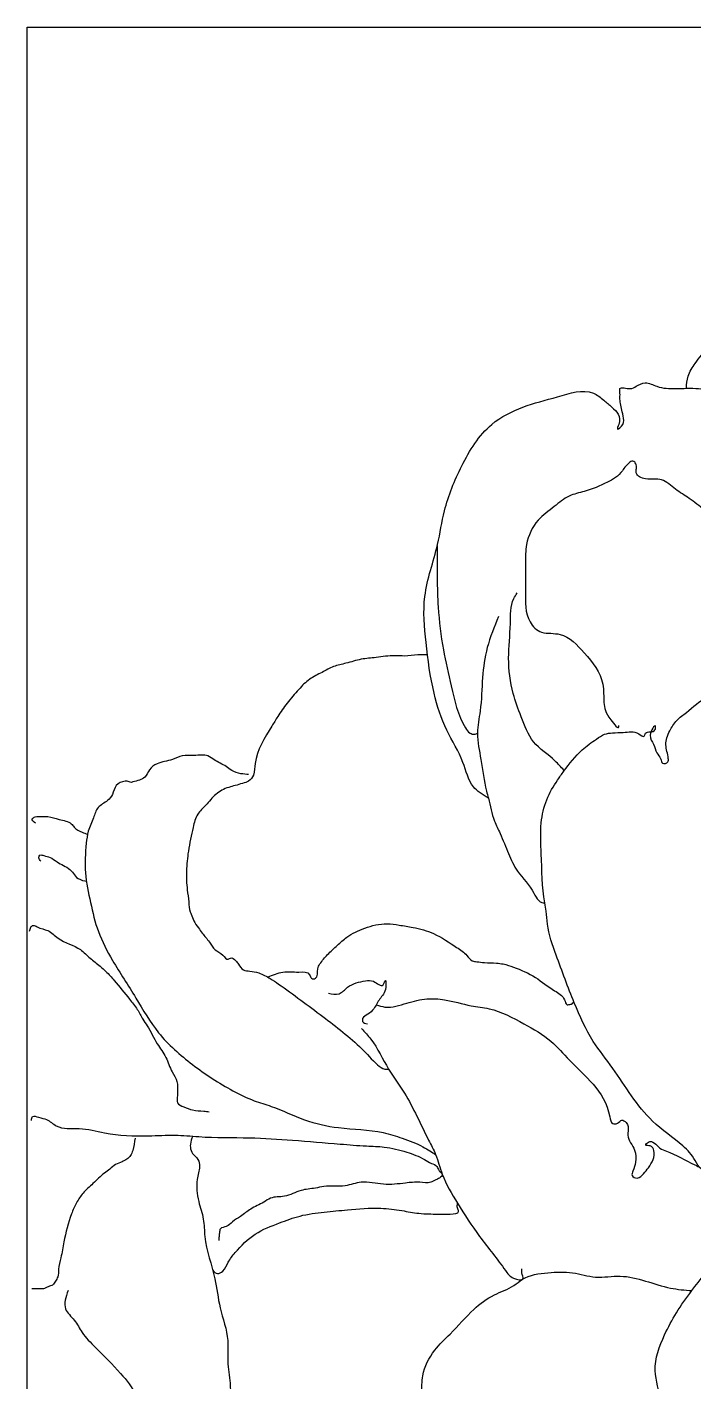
# Model space of a CAD drawing. Header units: millimetres. Extents: x 14385 to 129787, y 107826 to 186798.
# Drawn here: x 28937 to 29395, y 114710 to 115640 of the extents above; entities that cross this region are included whole.
import ezdxf

# ---------------------------------------------------------------- set-up
doc = ezdxf.new("R2010")
doc.units = ezdxf.units.MM
doc.header["$LTSCALE"] = 1000

msp = doc.modelspace()

# ---------------------------------------------------------------- linework, layer by layer
at = {"color": 2, "linetype": 'ByBlock', "ltscale": 3000}
msp.add_lwpolyline([(28937.32713804033, 115639.5779096198), (30768.23601904896, 115639.5779096198), (30768.23601904896, 112879.3519922805), (28937.32713804033, 112879.3519922805)], close=True, dxfattribs=at)
at = {"color": 8, "linetype": 'ByBlock', "ltscale": 3000}
for points, start_tangent in [([(29389.70149070281, 115391.7589702662), (29390.89855792245, 115400.1195503704), (29395.68280941306, 115408.8864197571), (29404.8557775832, 115420.0442535218), (29416.41915178217, 115430.8035932232), (29425.59211995231, 115435.5855219795), (29443.93461685965, 115441.1644388621), (29455.49799105816, 115443.5554032403), (29461.08363046928, 115443.1569091773), (29462.27711376699, 115443.1569091773), (29460.28568198171, 115438.773474484), (29459.48773349461, 115433.9915457277), (29460.68465622526, 115427.6156407192), (29463.8730107412, 115427.2171466563), (29465.86788195942, 115435.9840160425), (29472.64700466779, 115439.1719685469), (29481.42099859437, 115440.3674507358), (29492.18642430624, 115440.7659447987), (29498.16759852704, 115440.7659447987), (29507.34056669765, 115438.773474484), (29518.10599240905, 115438.3749804206), (29520.89881211438, 115433.9915457277), (29525.68306360499, 115427.2171466563), (29536.85090299288, 115417.2547950808), (29542.43310297059, 115404.5029850637), (29545.62145748653, 115396.5331038034), (29548.0153029483, 115387.768277976), (29548.81325143541, 115384.9788195349)], (-0.9988792718958784, 0.04733075297055562)), ([(29253.81307147315, 115110.5288058727), (29243.51884810126, 115118.4414674731), (29236.39234264626, 115135.0596916808), (29225.30361021974, 115157.2180051443), (29216.59496552276, 115182.5417919594), (29211.05059930973, 115217.3599552715), (29210.25952968898, 115249.0146887906), (29218.96817438595, 115284.6257531096), (29223.72147097776, 115307.6464485966), (29235.60127302504, 115338.5082811082), (29256.18971976929, 115366.9975412756), (29277.5726755677, 115378.8665336759), (29301.32884022885, 115385.9883378281), (29325.87951394462, 115388.3629537316), (29333.00601939962, 115383.6157654834), (29338.55038561265, 115378.8665336759), (29343.30368220492, 115366.9975412756), (29342.50917315076, 115363.8320679239), (29344.09475182567, 115364.6229253721), (29345.67689106765, 115375.7010603238), (29344.09475182567, 115384.4066229316), (29344.09475182567, 115388.3629537316), (29344.09475182567, 115391.5284270838), (29351.22125728067, 115391.5284270838), (29355.18004481879, 115393.1101419798), (29361.51548065303, 115395.4847578837), (29369.4364951622, 115393.1101419798), (29382.10736683023, 115391.5284270838), (29398.03882111015, 115391.5386448798), (29421.7984252047, 115382.8330822725), (29441.59580232773, 115363.8422857204), (29452.68453475425, 115345.6403030569), (29461.39661888417, 115340.1002138013), (29475.64962979464, 115318.7348013453), (29485.15278354578, 115294.9947729854), (29490.69714975881, 115266.5055128185), (29487.52943184145, 115222.1909294508), (29479.60841733229, 115196.0762851874), (29478.01252035808, 115194.3719567328), (29470.09150584892, 115194.3719567328), (29460.58835209778, 115192.7902418368), (29453.46184664278, 115193.5810992851), (29445.54083213361, 115192.7902418368), (29439.20539629937, 115192.7902418368), (29435.24660876126, 115191.9993843886), (29439.99646592012, 115203.0775193407), (29439.99646592012, 115214.1556542928), (29438.41432667815, 115223.6520743484), (29435.24660876126, 115252.1413345158), (29428.91117292701, 115275.0905054275), (29421.78466747201, 115286.961541387), (29409.11379580398, 115302.7868645869), (29401.98385091557, 115308.326953843), (29391.68962754367, 115316.2396154429), (29382.18647379254, 115322.5705621469), (29372.6833200414, 115328.9015088508), (29361.59802704828, 115329.6923662985), (29355.26259121404, 115333.6507406582), (29355.26259121404, 115336.0233130024), (29355.26259121404, 115339.1887863546), (29353.67701253912, 115341.5634022581), (29348.13264632609, 115338.3979289064), (29345.7594374629, 115335.2324555547), (29341.00614087062, 115330.485267306), (29335.4617746576, 115327.3197939543), (29319.62318507221, 115320.9888472504), (29309.32896170032, 115317.8233738986), (29299.03473832842, 115310.7015697465), (29287.9460059019, 115301.2051496909), (29280.02843082568, 115284.5869254831), (29279.23736120493, 115271.9250320753), (29279.23736120493, 115252.1413345158), (29282.40507912182, 115231.566779508), (29290.32265419804, 115224.4449753559), (29296.65809003229, 115223.6520743484), (29302.99352586607, 115222.8612169002), (29319.62318507221, 115210.1993234928), (29332.29405674071, 115188.8339110369), (29333.08856579487, 115176.172017629), (29337.83842295373, 115164.3009816695), (29343.38278916676, 115159.5537934213), (29343.38278916676, 115160.3446508695)], (-0.8706446869205937, -0.4919124201897543)), ([(29218.7556277524, 115283.7248654461), (29218.6414282379, 115261.862546094), (29219.41874012642, 115241.6251783704), (29222.92352249066, 115212.434977364), (29228.37846344209, 115187.526033086), (29238.11549864674, 115158.7241083465), (29241.23162506672, 115155.2214477102), (29244.3477514867, 115154.4428516182), (29246.29447064095, 115155.2214477102)], (-0.2095465214367807, 0.9777986783350369)), ([(29305.52494865342, 115129.7934393708), (29299.68135175772, 115136.0201645505), (29284.88147097884, 115149.2522110024), (29276.31040360744, 115166.3772379158), (29270.86234152189, 115182.4334833168), (29267.74621510191, 115206.5638315024), (29268.91562236764, 115230.3059034215), (29271.25443689909, 115247.4309303349), (29273.5898119976, 115251.3218672376)], (0.2512540269321814, -0.9679211816828697)), ([(29412.10378874606, 114845.0793492749), (29409.48181514919, 114852.6970164182), (29405.03806753934, 114855.2862060487), (29399.8537039751, 114856.3415548187), (29395.78599240689, 114861.9420786805), (29387.27339539875, 114871.928952968), (29366.54393189598, 114888.943627679), (29339.15572584432, 114925.1902389398), (29325.83136188064, 114943.6824070236), (29312.79591029987, 114970.103585182), (29300.37267781759, 115002.80870818), (29294.31583606743, 115024.2170353809), (29293.38374968769, 115033.0595164618), (29292.45166330843, 115038.638433344), (29290.12660650921, 115072.2508966702), (29290.12660650921, 115093.6612674308), (29293.85151259426, 115109.4845470719), (29301.30476419732, 115122.9822562321), (29305.58014468674, 115129.0671239942), (29318.16830485652, 115143.626292256), (29327.96724985738, 115151.1343291153), (29333.5219343697, 115154.3978933136), (29339.07317944907, 115155.3767582171), (29346.26159470074, 115155.7037277047), (29351.81283978012, 115156.0306971923), (29357.04077814484, 115154.7248628012), (29360.63154633727, 115153.0920589224), (29361.61178478051, 115155.0497887295), (29368.14670773654, 115157.3344880243), (29368.4734538846, 115159.9461568066), (29364.87924625876, 115153.7459978976), (29367.1664692933, 115147.5437954294), (29369.45025289489, 115141.6685624488), (29372.06422207702, 115137.4240897878), (29373.37120666832, 115134.4874950776), (29376.96541429416, 115135.4663599811), (29377.29216044175, 115137.7510592754), (29375.65842970286, 115147.2168259418), (29378.27239888499, 115156.6825926083), (29383.17015166872, 115163.8636599796), (29389.70507462474, 115169.4119234726), (29403.803311044, 115179.9301231771), (29417.84995596588, 115185.4804302293), (29429.60937785369, 115191.0286937223), (29434.65582420968, 115192.4136553842), (29445.87553922727, 115192.801088802), (29475.79596158199, 115193.7347366202), (29482.1983104829, 115193.6403625047), (29497.62416809204, 115192.3263538762), (29512.32430530956, 115187.4299857991), (29522.12325031043, 115181.8796787469), (29530.94195686758, 115176.3314152544), (29539.47519047477, 115167.8036423053), (29547.31365858868, 115157.3590107358), (29552.86834310147, 115152.1356731712), (29553.19164981612, 115147.2393050941), (29556.1323651463, 115142.6699065047), (29556.45911129389, 115138.1005079153), (29557.43934973713, 115144.629679871), (29558.41958818084, 115147.2393050941), (29561.36030351103, 115143.3238454799), (29563.64752654557, 115137.4486124998), (29563.97083326022, 115128.9617107369), (29563.64752654557, 115124.0653426598), (29565.60456399911, 115135.163913205), (29565.27781785151, 115141.3640721135), (29565.9313101467, 115145.9355142622), (29567.89178703364, 115149.5260479481), (29572.14980525442, 115151.8311828359), (29574.43358885602, 115162.2758144054), (29578.02779648139, 115173.7013544382), (29583.25573484611, 115185.7767463273), (29591.42094910808, 115195.5694824814), (29601.95593279984, 115203.8132006878), (29608.16410960781, 115207.076764886), (29612.0816239483, 115209.3614641808), (29620.57358435786, 115210.3403290843), (29625.80152272258, 115210.3403290843), (29630.70271493925, 115212.625028379), (29634.62022927974, 115216.8695010396), (29636.25396001863, 115221.4388996291), (29636.90745231428, 115222.7447340202), (29642.78544354171, 115220.4600347255), (29648.99362034968, 115224.7024638273), (29651.28084338421, 115228.2929975132), (29651.28084338421, 115232.8623961026), (29657.81232690683, 115234.822169469), (29659.77280379378, 115237.1068687637), (29665.32404887315, 115239.3915680584), (29665.9775411688, 115244.6128620634), (29668.26476420334, 115248.5303652368)], (-0.5363202595719729, -0.8440145609956335)), ([(29212.03051553492, 115208.8691341856), (29205.39617123653, 115208.8178774074), (29196.1853693017, 115208.0719782638), (29189.71235614235, 115208.3212924984), (29176.76632982318, 115207.076764886), (29166.55809227948, 115205.8342808329), (29156.10221555002, 115203.0979549338), (29147.63777060539, 115200.8582139437), (29139.67204346566, 115196.8773604317), (29131.20759852102, 115192.1506077766), (29123.74058918573, 115185.1861576906), (29115.74046771426, 115175.6876940753), (29109.26745455491, 115166.4835029992), (29105.28459098481, 115160.0156378227), (29093.83471807942, 115134.3934913499), (29092.58964328479, 115126.4338278857), (29089.35313670489, 115122.2036601396), (29085.1191945161, 115120.7118618523), (29080.14233477053, 115119.2180200059), (29075.66075339599, 115117.9755359532), (29066.89019890234, 115113.1813458412), (29059.91846793855, 115105.7182672864), (29054.44289038808, 115099.4997163441), (29051.20638380817, 115090.5427959429), (29049.4625912091, 115082.3338182445), (29047.96987722826, 115074.1248405462), (29046.72824186704, 115060.5780859625), (29047.22695967148, 115047.642355609), (29048.22095584741, 115039.4333779107), (29049.21839145629, 115032.4668842654), (29049.96474844648, 115030.9750859782), (29051.70854104601, 115026.4976475572), (29054.94160819252, 115021.5215806675), (29057.43175778224, 115018.0393556247), (29062.41205696121, 115011.8208046823), (29066.39492053085, 115006.5954235585), (29071.62285889557, 115002.8638842811), (29075.35808327992, 115000.1275583815), (29076.8507972603, 115000.8734575252), (29080.33494302595, 114999.1323450038), (29082.32637481077, 114996.6453333383), (29085.81396000937, 114992.6644798268), (29090.04446276522, 114991.9185806832), (29096.26983673882, 114990.6740530708), (29104.14269918401, 114986.7974210836), (29109.78336952499, 114983.0393155355), (29140.246428799, 114960.7277351248), (29166.80229203182, 114938.6961223374), (29177.82567522873, 114927.6792941645), (29182.83692930604, 114924.6752619969), (29185.34427606093, 114924.6752619969)], (0.0917579441549485, 0.995781341301622)), ([(29089.33937897265, 115126.8159734744), (29083.92227178544, 115127.3575166881), (29077.69001894549, 115129.5236895436), (29073.89632419788, 115132.2293620536), (29065.76894370059, 115136.8335011511), (29061.43525795091, 115139.539173661), (29051.95274079836, 115139.8109670475), (29043.82192086813, 115139.539173661), (29037.04967702564, 115137.1032509783), (29026.48373843601, 115134.1257850819), (29021.3349070336, 115130.0652327573), (29018.08464272099, 115124.9195504461), (29009.9572622237, 115121.6723347225), (29008.87384078663, 115121.4005413356), (29005.89185225882, 115122.2138779361), (29004.53671560355, 115122.2138779361), (28998.52802591736, 115119.2078022093), (28995.82119204022, 115112.9810770301), (28992.56748829514, 115108.9184811462), (28986.0669596704, 115104.0466357807), (28982.81669535825, 115097.0065740009), (28979.29471582838, 115087.8023829248), (28977.92582144041, 115079.6056665823), (28977.38583043835, 115059.3008614017), (28980.8665367706, 115039.0185353735), (28986.21485529526, 115019.1020064594), (28995.93469333381, 114999.1854775453), (29011.97964890732, 114973.4386739552), (29027.53620497521, 114949.6352952572), (29050.86931936082, 114927.7753414514), (29078.58083212713, 114909.8001938702), (29093.16402861814, 114902.999228528), (29104.83058581094, 114899.1144223034), (29127.68217955821, 114889.8836649561), (29151.01529394381, 114884.5397573931), (29181.64344600833, 114881.1392747217), (29194.76832285023, 114877.2524249379), (29208.86655926902, 114871.4241938212), (29213.72647828853, 114868.5100782628), (29217.61647716362, 114866.0802862581)], (-0.449510374046155, 0.8932751108280619)), ([(28943.04309058853, 115093.366994892), (28940.89000544616, 115096.4732050242), (28942.80233026913, 115097.6666436538), (28947.82390264573, 115097.9057400918), (28951.65199172462, 115097.9057400918), (28959.30129101605, 115095.9950121485), (28967.66943183274, 115092.8888020164), (28969.58175665571, 115090.7389776351), (28975.08141023817, 115087.1545746273), (28978.82688933308, 115085.9094962777)], (-0.9785328981406765, 0.2060906772670917)), ([(28946.86774023448, 115067.323875204), (28945.43349661736, 115069.7127960229), (28946.15233814216, 115071.3864710874), (28948.78006505698, 115071.1473746498), (28953.08623534173, 115069.9518924605), (28957.86704739893, 115066.8456823283), (28966.71326942148, 115061.5896478149), (28969.82251697511, 115058.0052448071), (28973.88792694046, 115054.6599382369), (28978.00068673643, 115053.8149356125), (28978.00068673631, 115053.8149356124)], (-0.9999395628523189, 0.01099411855099855)), ([(28939.04990871914, 115019.2716218808), (28939.89600927022, 115022.0120348989), (28941.37152608496, 115023.2769981043), (28944.32599914784, 115022.2225215065), (28951.50065666682, 115019.6925950966), (28958.67531418579, 115014.4222556681), (28973.86729034141, 115006.61994627), (28980.61889758485, 115000.716103459), (28987.37050482829, 114995.2332338637), (28991.38088386331, 114991.648830856), (28997.08002456755, 114985.5345014378), (29007.65972088987, 114972.5722048131), (29012.93237188563, 114965.6138854053), (29016.73294549913, 114958.8660526045), (29019.68741856201, 114954.4376596066), (29026.64883122651, 114941.9985141626), (29032.55777735182, 114932.7207549515), (29036.77796180837, 114922.8115359175), (29040.15204571339, 114916.0637031172), (29040.57509598893, 114909.1053837089), (29040.36529056786, 114905.5209807011), (29040.57509598893, 114901.5156044776), (29044.79528044502, 114898.7731479004), (29050.91403199185, 114896.6662382649), (29058.51173978637, 114895.8222482747), (29062.30887396692, 114895.4012750595)], (-0.7083705302045804, 0.7058407695349438)), ([(29102.52899239608, 114987.7627150703), (29112.77567635209, 114991.2585110299), (29123.82657501393, 114991.2585110299), (29131.19728022174, 114989.4172641032), (29132.42515785072, 114986.9629493866), (29135.18702265772, 114986.9629493866), (29136.72100983618, 114993.406291852), (29138.25843644713, 114996.7802082522), (29143.47605651256, 115003.2215071579), (29150.23110318894, 115009.6648496234), (29156.67660088337, 115015.1865468451), (29168.9588166076, 115021.3233554156), (29184.30900668737, 115024.3907379212), (29192.59804054222, 115023.4690926781), (29202.11495202559, 115021.9364232051), (29216.23726447683, 115017.6408615618), (29232.05177803023, 115008.1444415057), (29239.11293425562, 115002.6227442839), (29242.79656714306, 114998.9422939888), (29245.867980932, 114998.3271826406), (29251.08560099744, 114997.7141148511), (29259.37463485228, 114997.4075809566), (29263.98003581923, 114996.7945131671), (29271.04119204509, 114994.6467323455), (29286.08527257631, 114987.590322091), (29299.28581694711, 114978.3861310149), (29306.04086362349, 114972.2513660037), (29307.88439978391, 114968.8774496031), (29310.34015504189, 114969.183983498), (29311.25848368893, 114969.4905173925), (29312.18025176891, 114970.4101190765), (29312.79591029987, 114970.103585182)], (-0.9965120955907347, 0.08344844720761702)), ([(29144.02636581392, 114976.6736283235), (29151.37987385609, 114976.3793557848), (29157.2647439494, 114980.7873131896), (29169.61918776913, 114985.1973141537), (29174.91247536347, 114984.9030416149), (29181.6778403396, 114982.5509048633), (29183.14991772093, 114985.4915866924), (29183.44226953771, 114980.7873131896), (29179.32526807545, 114972.8521724369), (29175.20482717978, 114966.0920782809), (29171.08782571799, 114962.2706223943), (29167.55896732176, 114959.3319841244), (29167.55896732176, 114957.2741199115), (29170.79547390121, 114955.8048007765)], (-0.7886605393220005, 0.6148288816543439)), ([(29176.89856389072, 114968.7787186987), (29182.85412647168, 114967.2671248766), (29197.85693380528, 114969.913534167), (29211.68001557339, 114972.8521724369), (29223.7386681434, 114972.2636273594), (29241.97798205691, 114968.1499424933), (29254.3289864437, 114966.0920782809), (29278.25712276169, 114955.780278065), (29296.78878849105, 114943.7294088875), (29309.4390235605, 114930.7957220932), (29325.61467759323, 114914.3368955108), (29337.12302086188, 114891.9619647616), (29339.17980187631, 114887.259734818), (29342.41630845622, 114887.5540073568), (29345.3570237864, 114889.6118715697), (29348.29773911613, 114888.1425524347), (29349.76981649792, 114885.2018706056), (29349.4740252482, 114879.3245940658), (29354.18260920991, 114869.0373165619), (29354.77075227594, 114860.8058597113), (29353.00632307783, 114854.6343106327), (29352.41818001179, 114851.6956723628), (29355.94703840802, 114849.9320806887), (29360.35983111954, 114852.8707189586), (29363.59289826651, 114856.9864473839), (29366.82940484595, 114862.569451385), (29367.41754791199, 114868.7430440227), (29364.76918439858, 114871.9759548318), (29361.82846906839, 114872.5644999093), (29363.59289826651, 114874.6203205625), (29371.53454937425, 114870.5066356969), (29375.94734208623, 114868.448771484), (29395.42141249462, 114858.9830048175), (29399.53841395688, 114856.6308680663), (29402.48256872001, 114852.515139641), (29405.12749280094, 114844.5799988883), (29408.06820813112, 114839.583496406), (29408.95214244642, 114839.8777689447), (29411.89285777661, 114844.8742714275), (29416.89379355463, 114834.5869939237), (29425.13123591209, 114821.3610781499), (29429.83638044039, 114815.4817580504), (29432.77709577058, 114811.0717570863), (29433.0728870203, 114811.6603021643)], (-0.8519042772376504, 0.5236975295188976)), ([(29166.82980749721, 114952.5371494598), (29173.16180389805, 114945.2109893782), (29185.34427606093, 114924.675261997), (29196.16129326972, 114908.240958126), (29212.82534680713, 114875.934329191), (29217.61647716362, 114866.0802862581), (29222.16100964893, 114852.6121820517), (29232.64336052909, 114832.6170027608), (29247.8353366853, 114809.8476650671), (29265.500265265, 114786.5347406005), (29271.1684510709, 114781.2051379525), (29277.50044747174, 114780.8720377872), (29276.83319744386, 114784.8692397734), (29276.83319744386, 114787.5340410972)], (-0.554704796379123, 0.8320472275502129)), ([(29011.38462697493, 114877.2135973114), (29009.77497226757, 114868.8697446992), (29008.30977375258, 114865.3568662668), (29005.81962416286, 114862.8678110426), (29002.44897969079, 114861.1103500466), (28998.05338414491, 114859.2077963406), (28994.09803603974, 114855.9871468877), (28990.43503975135, 114853.3529989531), (28982.53466184123, 114846.1392346325), (28975.73834196676, 114839.583496406), (28971.28771549056, 114833.0257146203), (28967.77261482703, 114825.299016916), (28962.60314682557, 114806.0486883333), (28960.49477431376, 114795.2770872757), (28958.85416470852, 114787.3153802522), (28958.38640180242, 114782.1656108226), (28956.74579219718, 114779.1207074693), (28954.87130113889, 114776.5458227543), (28951.82740281441, 114775.374863277), (28948.54618360393, 114773.96889448), (28944.09211769479, 114773.96889448), (28941.28210082336, 114773.96889448), (28940.5770170308, 114773.96889448)], (0.563431291617145, 0.8261629255943622)), ([(29050.97832875105, 114878.6240204732), (29049.34221104917, 114873.1080866826), (29049.34221104917, 114871.0154819617), (29050.91403199185, 114866.828228961), (29054.58046771318, 114862.6409759603), (29055.62949481944, 114857.9305717794), (29054.05767387676, 114849.0329145978), (29055.10326154961, 114833.855399695), (29058.24690343498, 114821.8167918732), (29059.29593054124, 114809.7781840509), (29066.11632644723, 114780.8475150757), (29069.78276216856, 114760.9575524323), (29075.02101883257, 114738.4518338887), (29075.02101883257, 114724.3206213459), (29076.59283977526, 114709.1431064427), (29073.97199172678, 114670.4135706357), (29067.66063192452, 114644.6545056899), (29056.13853092317, 114633.1410926075), (29051.42306809558, 114624.2434354259), (29045.66201759514, 114621.1024847853), (29041.28846469277, 114614.4110365468), (29045.13922375871, 114614.2994758838)], (0.0220852769778578, 0.9997560905244895)), ([(29299.33558246051, 114593.393515013), (29307.0073443345, 114599.9496024966), (29317.51825199381, 114608.1177090088), (29325.10908092244, 114613.3696564033), (29338.54006731336, 114619.2060617574), (29358.39591479965, 114627.3741682696), (29375.3316835548, 114630.8768289059), (29375.9163871879, 114636.7111907003), (29377.66705865331, 114643.7144684128), (29374.74697992217, 114656.5521079202), (29371.24219755793, 114671.1390341863), (29371.82690119056, 114696.8143132005), (29368.32211882633, 114717.8221027798), (29374.74697992217, 114742.3305094352), (29382.92251248343, 114757.5018936603), (29393.39558637852, 114772.6773650039), (29433.07288702042, 114811.6603021643), (29471.73211545416, 114830.6204453271), (29501.51072753419, 114843.4580848341), (29531.87748268025, 114850.4593189878), (29554.65340889816, 114854.5443940235), (29577.42589568312, 114856.8781387413), (29587.35553914274, 114852.2106493057), (29588.52150697552, 114848.12557427), (29589.69091424125, 114831.787317686), (29587.54814739863, 114820.5007396856), (29585.03392177692, 114786.1505514525), (29587.36929687543, 114775.6466566634), (29582.11384304578, 114768.0609645506), (29559.91230216122, 114755.1620182644), (29525.45606101782, 114743.4932946756), (29491.00325930782, 114730.6556551682), (29468.78108182468, 114718.3289054854), (29441.91910904238, 114700.8237765425), (29418.56191862479, 114682.7341896405), (29403.37682133506, 114661.7264000618), (29392.28121004265, 114647.1394737957), (29391.11524220987, 114641.8875264011), (29395.78599240689, 114644.8036855187), (29395.78599240689, 114646.5550158366)], (-0.873532155831851, -0.4867664457702061)), ([(29064.69633658987, 114786.6298540491), (29067.89451337757, 114784.4462229984), (29071.60222229699, 114786.0340685726), (29075.30993121595, 114792.12183172), (29080.07698554092, 114798.7368331666), (29093.85191524506, 114811.4416413193), (29110.53660538152, 114819.1172500409), (29124.57637143752, 114823.882830323), (29141.26106157398, 114826.5292396133), (29157.15468208923, 114828.1170851875), (29179.93404774007, 114829.1756489037), (29194.50004706543, 114827.5878033296), (29206.15628595895, 114825.7342950467), (29219.13326717645, 114825.2050131883), (29227.60803041991, 114825.2050131883), (29233.43786958337, 114827.0585214712), (29232.64336052921, 114829.4392680528), (29232.64336052921, 114832.6170027608)], (-0.9643896261925868, -0.2644856307857248)), ([(29299.34428731038, 114593.4102127443), (29292.3347225819, 114601.5803628157), (29261.38670323568, 114623.1705667947), (29247.95571684476, 114635.4257919022), (29229.85054082389, 114649.430303768), (29222.14621060214, 114662.0165854821), (29212.33350786904, 114678.0217419004), (29208.82872550481, 114692.0282973258), (29208.28185563639, 114702.070347714), (29208.86655926902, 114714.3235292623), (29217.04209183028, 114731.8286582052), (29227.55299949006, 114742.9170109534), (29243.90406461211, 114759.8397254965), (29257.91631520318, 114769.7591623271), (29271.3473015941, 114776.1779820805), (29277.16458726686, 114780.4541051286), (29294.70793144463, 114784.9305465522), (29311.64370019978, 114784.9305465522), (29327.41006168921, 114782.0123438754), (29344.34239101142, 114782.5968018344), (29378.79863215482, 114774.4266517626), (29393.39558637852, 114772.6773650039)], (-0.4599744845613304, -0.887932133415915)), ([(28965.51978612377, 114772.7407153424), (28963.72096259438, 114760.1585207472), (28969.71589454787, 114752.3705162641), (28975.11236513651, 114743.983748907), (28984.10648278345, 114733.7986493681), (29001.49281727953, 114715.8275889054), (29012.28231902292, 114700.8503428132), (29023.07526019972, 114672.0933763783), (29028.47173078789, 114659.5132253424), (29029.07019215322, 114649.9268886775), (29036.86394763656, 114624.1678237317), (29039.86313333001, 114616.9785821231), (29041.6619568594, 114612.184392011), (29041.06005606067, 114610.3881033885), (29036.86394763656, 114615.1802499413), (29033.26630057779, 114620.5732029274), (29030.27055431728, 114623.5670172984), (29021.27643667033, 114628.3612074105), (29008.68811139709, 114634.9496425858), (28995.49788532557, 114639.1430262642), (28982.90612061939, 114646.3322678732), (28964.32286339265, 114659.5132253424), (28957.72603064042, 114668.4987555735), (28953.52992221632, 114677.4863293644), (28948.73535242642, 114686.471859596), (28943.93734320358, 114693.0623383306), (28941.54005830886, 114694.2598640786), (28943.33888183825, 114690.6652432743), (28941.54005830886, 114684.0747645397), (28942.74042047246, 114675.6879971826), (28949.33381379175, 114665.5028976437), (28952.93146085099, 114657.1161302861), (28960.12675496854, 114648.729362929), (28969.71589454787, 114642.1388841944), (28976.91118866589, 114633.7521168373), (28985.90530631284, 114627.7604009768), (28999.09553238435, 114624.1678237317), (29006.28738706897, 114622.3694915499), (29016.48186688044, 114616.9785821231), (29024.87408372911, 114615.1802499413), (29032.06937784667, 114610.9868662625), (29035.66702490591, 114607.3922454582), (29037.4658484353, 114604.995150402), (29038.66277116595, 114604.3963875279), (29039.26123253128, 114607.9910083322), (29039.86313333001, 114611.5856291365)], (-0.4201780971052383, 0.9074416602256155))]:
    msp.add_spline(points, degree=3, dxfattribs=dict(at, start_tangent=start_tangent))
for points, end_tangent in [([(29260.74352923979, 115235.1062242112), (29253.0976693813, 115213.8164234494), (29249.81988960376, 115193.3460899654), (29248.17927999853, 115170.4173546469), (29246.29447064095, 115155.2214477102), (29248.72614986694, 115137.0092472506), (29252.55079951289, 115115.4456095428), (29253.81307147315, 115110.5288058727), (29258.03325592971, 115094.8649238569), (29261.85790557519, 115086.4045883652), (29267.59488004411, 115072.4838624301), (29273.87528494804, 115060.4738644383), (29285.07751866768, 115045.4618778385), (29288.35529844521, 115040.2753243412), (29290.53933848545, 115038.9102267304), (29292.45166330843, 115038.638433344)], (0.9490542171390371, 0.3151128257158211)), ([(28940.34657501115, 114889.4626917408), (28941.14108406485, 114892.1152317089), (28945.12394763494, 114891.5839062918), (28950.69926874631, 114889.9919735987), (28957.34081412957, 114885.7475009377), (28973.0039926247, 114883.8899055363), (28990.53134387929, 114880.9717028595), (29020.53351911309, 114878.8484447494), (29038.85537942138, 114879.3797701665), (29055.0551094861, 114878.319162891), (29089.98599240195, 114877.5242183244), (29119.45849493297, 114875.9322856318), (29152.11935197993, 114873.2777021041), (29170.1763759373, 114871.9514321198), (29182.38980299851, 114871.1564875532), (29197.79158457567, 114867.7069594592), (29210.00501163688, 114862.6654986718), (29214.78238426067, 114860.0129587038), (29218.50041147938, 114857.8897005937), (29220.09286902065, 114854.9714979169), (29222.2184386981, 114852.3169143892), (29220.36114480544, 114849.9300371295), (29217.70590242522, 114848.601723586), (29214.2527115579, 114847.0097908934), (29206.81665712094, 114847.0097908934), (29196.9936360881, 114846.4805090351), (29181.85669086233, 114845.6835209092), (29166.45834871859, 114847.0097908934), (29155.57254284725, 114844.6229136337), (29140.96527032426, 114844.0915882166), (29135.12511286151, 114843.0309809412), (29125.26425806445, 114841.3981770624), (29113.84534005739, 114837.4193671101), (29104.28715537593, 114836.0930971259), (29099.77117967012, 114833.4385135982), (29090.74266769143, 114828.66271552), (29083.83972539019, 114823.6212547326), (29078.26440427883, 114819.9081074891), (29074.01670435735, 114816.7221985443), (29070.03384078771, 114815.1302658513), (29069.23589230014, 114812.2120631745), (29068.97105594876, 114809.0281977889), (29068.97105594876, 114807.1706023875)], (0.5546624971016811, 0.8320754258532862))]:
    msp.add_spline(points, degree=3, dxfattribs=dict(at, end_tangent=end_tangent))

doc.saveas('drawing.dxf')
